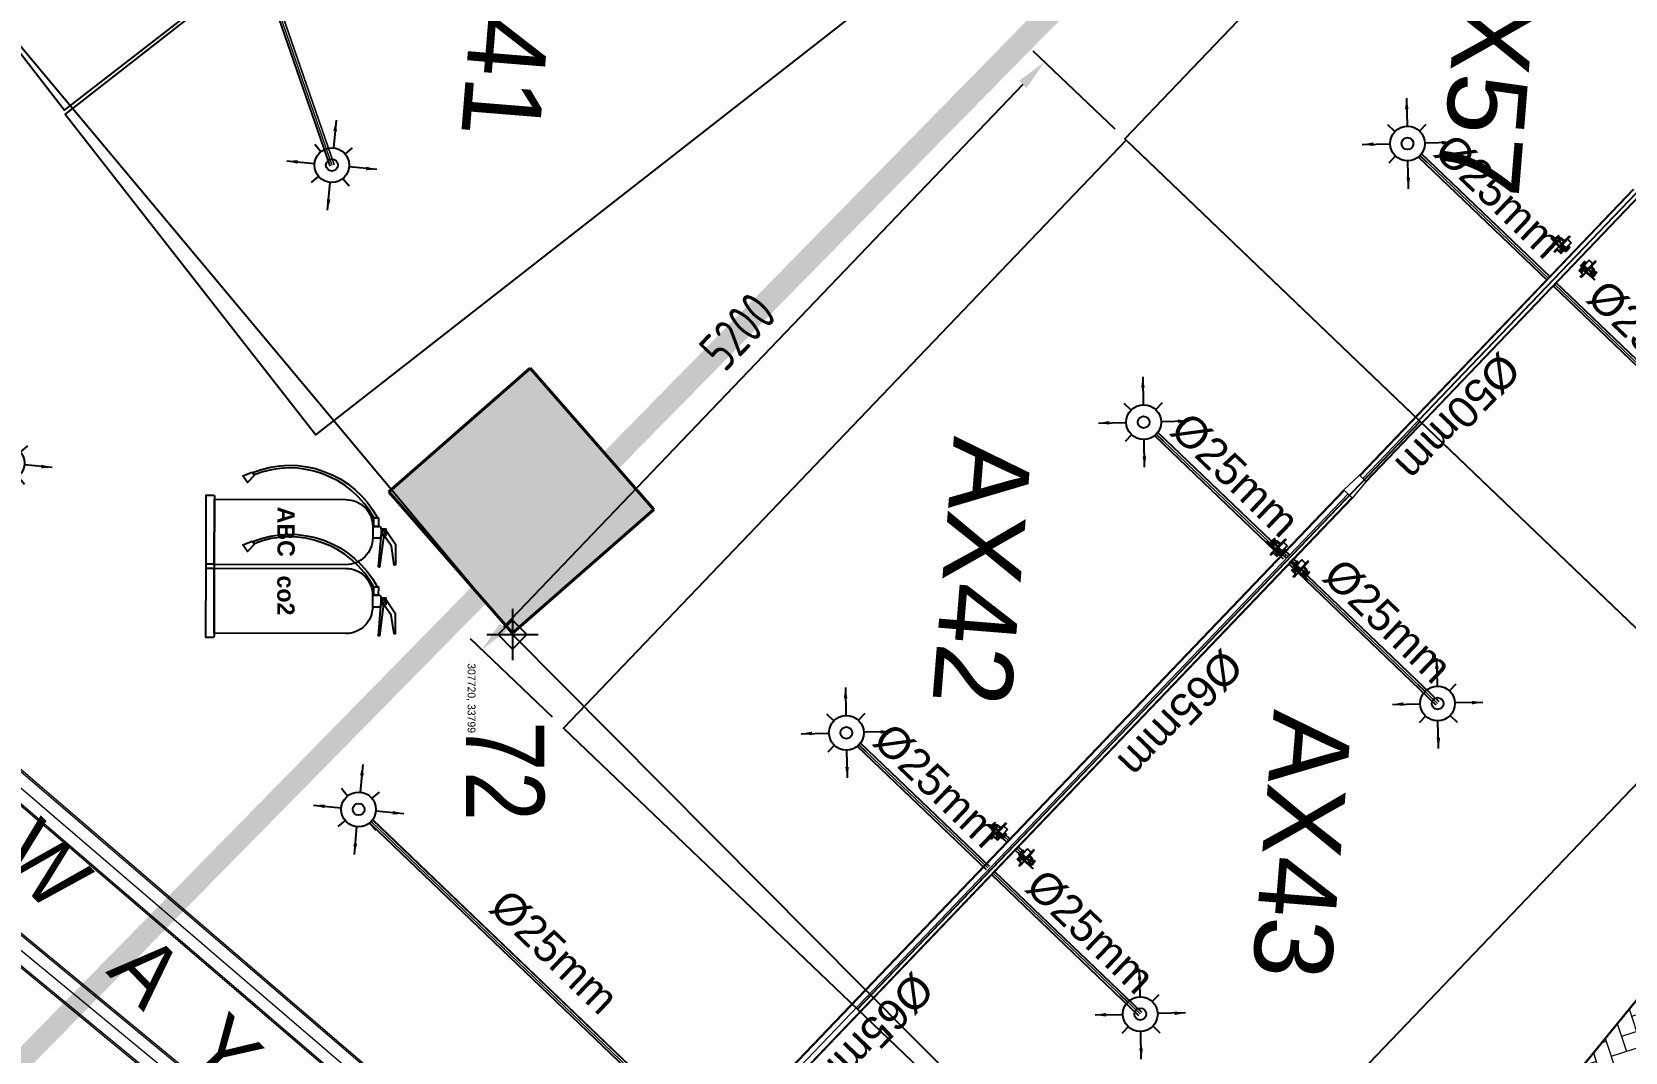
# Model space of a CAD drawing. Header units: inches. Extents: x 257070 to 799932, y -17980 to 269260.
# Drawn here: x 304649 to 314830, y 31130 to 37651 of the extents above; entities that cross this region are included whole.
import ezdxf

# ---------------------------------------------------------------- set-up
doc = ezdxf.new("R2010")
doc.units = ezdxf.units.IN
doc.header["$MEASUREMENT"] = 0
doc.header["$PDMODE"] = 99
doc.header["$PDSIZE"] = 100
doc.layers.add('0-AES-F-HYDRANT PIPE', color=7, linetype='Continuous', lineweight=15, true_color=0xf57247)
for name, color, linetype in [('0-AES-F-SPRINKLER', 10, 'Continuous'), ('0-F-AES-FIRE EXTINGUISHER', 1, 'Continuous'), ('2 wheeler barrier', 170, 'Continuous'), ('basement1_AP$0$A-_ROAD----_E-_-', 2, 'Continuous'), ('DSP_TREE CO-ORDINATES', 206, 'Continuous'), ('RETAIL', 40, 'Continuous')]:
    doc.layers.add(name, color=color, linetype=linetype)
for name, color, linetype, lineweight in [('0-AES-F-SPRINKLER PIPE', 10, 'Continuous', 15), ('07--DIM-2', 2, 'Continuous', 25), ('E--CONCRETE-4', 4, 'Continuous', 40), ('E--CONCRETE-SHADE', 253, 'Continuous', 20), ('F--BRICKWALL HATCH', 252, 'Continuous', 20), ('F--BRICKWALL-3', 252, 'Continuous', 30), ('M--TILING-2', 252, 'Continuous', 18), ('TEXT', 7, 'Continuous', 0)]:
    doc.layers.add(name, color=color, linetype=linetype, lineweight=lineweight)
doc.layers.add('A', color=7, linetype='Continuous', true_color=0x469d8b)
doc.layers.add('C', color=7, linetype='Continuous', true_color=0xb5b5b5)
doc.styles.add('CG', font='GOTHICB.TTF')
doc.styles.add('NS Standard', font='isocp.shx', dxfattribs={"width": 0.8})
doc.styles.get("Standard").update_dxf_attribs({"font": 'arial.ttf'})
doc.styles.add('TEXT style 175', font='GOTHIC.TTF')
doc.styles.add('TEXT style 200', font='ARIALN.TTF')
doc.styles.add('TEXT style 75', font='ARIALN.TTF')
doc.dimstyles.new('75', dxfattribs={"dimscale": 1.5, "dimtxt": 200, "dimasz": 113, "dimexe": 113, "dimexo": 0, "dimgap": 25, "dimtad": 0, "dimdec": 0, "dimrnd": 5, "dimzin": 0, "dimdsep": 46, "dimtxsty": 'TEXT style 75', "dimblk": 'ARCHTICK', "dimcen": 0.09, "dimdle": 113, "dimclrd": 8, "dimclre": 8, "dimclrt": 256, "dimadec": 0, "dimazin": 0, "dimtfac": 1, "dimtdec": 0, "dimtofl": 0, "dimtmove": 1, "dimatfit": 3, "dimldrblk": 'OPEN90', "dimfxl": 0, "dimtolj": 1, "dimtzin": 0, "dimarcsym": 0})
doc.dimstyles.new('ISO-25', dxfattribs={"dimtxt": 2.5, "dimasz": 2.5, "dimexe": 1.25, "dimexo": 0.625, "dimtad": 1, "dimtxsty": 'Standard', "dimcen": 2.5, "dimadec": 0, "dimazin": 0, "dimtfac": 1, "dimtmove": 0, "dimatfit": 3, "dimfxl": 1, "dimarcsym": 0})
doc.dimstyles.new('Ns Standard 1-100', dxfattribs={"dimscale": 100, "dimtxt": 2.5, "dimasz": 2, "dimexe": 1, "dimexo": 1, "dimgap": 1, "dimtad": 1, "dimtoh": 1, "dimdec": 0, "dimzin": 0, "dimdsep": 46, "dimtxsty": 'NS Standard', "dimcen": 1, "dimdle": 1, "dimclrt": 3, "dimadec": 0, "dimazin": 0, "dimtfac": 1, "dimtdec": 0, "dimtmove": 2, "dimatfit": 3, "dimfxl": 1, "dimtolj": 1, "dimtzin": 0, "dimlwd": -1, "dimlwe": -1, "dimarcsym": 0})

# ---------------------------------------------------------------- blocks, each defined once
blk = doc.blocks.new('axa parking')
at = {"layer": 'RETAIL', "color": 8}
blk.add_lwpolyline([(-98837, 1157627), (-96237, 1157627), (-96237, 1162827), (-98837, 1162827)], close=True, dxfattribs=at)
blk = doc.blocks.new('*D368')
at = {"layer": 'A', "color": 0, "ltscale": 1000, "transparency": 16777216}
for p, q in [((311571, 37028), (311048, 37528)), ((310982, 37315), (307663, 33847)), ((307975, 33271), (307453, 33772))]:
    blk.add_line(p, q, dxfattribs=at)
for points in [[(310958, 37338), (311006, 37292), (311120, 37459)], [(307639, 33870), (307687, 33824), (307525, 33703)]]:
    blk.add_solid(points, dxfattribs=at)
at = {"layer": 'DEFPOINTS', "color": 0, "ltscale": 1000, "transparency": 16777216}
for p in [(311643, 36959, 0), (307525, 33703), (308048, 33202, 0)]:
    blk.add_point(p, dxfattribs=at)
at = {"layer": 'A', "color": 3, "ltscale": 1000, "transparency": 16777216, "insert": (309160, 35737), "char_height": 250, "attachment_point": 5, "rotation": 46.2582, "style": 'NS Standard'}
blk.add_mtext('\\A1;5200', dxfattribs=at)
blk = doc.blocks.new('*U405')
at = {"layer": 'DSP_TREE CO-ORDINATES', "color": 162}
for p, q in [((0, -329), (0, 329)), ((-329, 0), (329, 0))]:
    blk.add_line(p, q, dxfattribs=at)
at = {"layer": 'DSP_TREE CO-ORDINATES', "color": 162, "ltscale": 3.5}
blk.add_lwpolyline([(-185, 0), (0, 185), (185, 0), (0, -184), (-185, 0)], dxfattribs=at)
at = {"layer": 'DEFPOINTS', "style": 'TEXT style 175'}
blk.add_attdef('CORDINATE', (367, -572), '', height=100, dxfattribs=at)
at = {"layer": 'DSP_TREE CO-ORDINATES', "color": 164, "style": 'TEXT style 200'}
blk.add_attdef('NO.', (1108, -594), '', height=1000, dxfattribs=at)
blk = doc.blocks.new('_ArchTick')
at = {"color": 0, "linetype": 'ByBlock', "const_width": 0.15}
blk.add_lwpolyline([(-0.5, -0.5), (0.5, 0.5)], dxfattribs=at)
blk = doc.blocks.new('*D530')
at = {"layer": '2 wheeler barrier', "color": 8, "lineweight": -2, "ltscale": 1000, "transparency": 16777216}
for p, q in [((289928, 33555), (289414, 33064)), ((289418, 33224), (300006, 22140)), ((311056, 10575), (300467, 21658)), ((311410, 11070), (310896, 10579))]:
    blk.add_line(p, q, dxfattribs=at)
at = {"layer": 'DEFPOINTS', "color": 0, "ltscale": 1000, "transparency": 16777216}
for p in [(289928, 33555, 0), (289496, 33142), (311410, 11070, 0)]:
    blk.add_point(p, dxfattribs=at)
at = {"layer": '2 wheeler barrier', "color": 8, "lineweight": -2, "ltscale": 1000, "transparency": 16777216, "xscale": 113, "yscale": 113, "zscale": 113}
for p, rotation in [((289496, 33142), 133.6929898347378), ((310978, 10657), 313.6929898347378)]:
    blk.add_blockref('_ArchTick', p, dxfattribs=dict(at, rotation=rotation))
at = {"layer": '2 wheeler barrier', "ltscale": 1000, "transparency": 16777216, "insert": (300237, 21899), "char_height": 200, "attachment_point": 5, "rotation": 313.693, "style": 'TEXT style 75'}
blk.add_mtext('\\A1;31100', dxfattribs=at)
blk = doc.blocks.new('_Open90')
at = {"color": 0, "linetype": 'ByBlock', "lineweight": -2}
for p, q in [((0, 0), (-1, 0)), ((-0.5, 0.5), (0, 0)), ((0, 0), (-0.5, -0.5))]:
    blk.add_line(p, q, dxfattribs=at)
blk = doc.blocks.new('A$C3CA070F1')
at = {"layer": '0-AES-F-SPRINKLER'}
h = blk.add_hatch(dxfattribs=at)
h.set_pattern_fill('ANSI31', color=3, scale=0.196883, angle=-34.2335, style=0)
h.set_pattern_definition([(100.766483, (49937.1607, 174049.7081), (1.474466316, 0.280375668), [])])
edge = h.paths.add_edge_path()
edge.add_line((-1, 85), (-1, 84))
edge.add_line((-1, 84), (-6, 84))
edge.add_ellipse((-7, 82), major_axis=(-1.42, -0.27), ratio=1, start_angle=257, end_angle=315)
edge.add_line((-8, 83), (-15, 72))
edge.add_ellipse((-12, 70), major_axis=(-4.25, -0.81), ratio=1, start_angle=-45, end_angle=45)
edge.add_line((-14, 66), (14, 47))
edge.add_line((14, 47), (13, 46))
edge.add_line((13, 46), (-15, 65))
edge.add_ellipse((-12, 70), major_axis=(-5.52, -1.05), ratio=1, start_angle=-45, end_angle=45, ccw=False)
edge.add_line((-16, 73), (-9, 84))
edge.add_ellipse((-7, 82), major_axis=(-2.69, -0.51), ratio=1, start_angle=257, end_angle=315, ccw=False)
edge.add_line((-6, 85), (-1, 85))
h = blk.add_hatch(dxfattribs=at)
h.set_pattern_fill('ANSI31', color=3, scale=0.196883, angle=-124.2335, style=0)
h.set_pattern_definition([(190.766483, (49937.1607, 174049.7081), (-0.280375668, 1.474466316), [])])
edge = h.paths.add_edge_path()
edge.add_line((-1, 54), (7, 48))
edge.add_line((7, 48), (8, 49))
edge.add_line((8, 49), (0, 55))
edge.add_ellipse((-2, 52), major_axis=(-0.69, 3.63), ratio=1, start_angle=315, end_angle=405)
edge.add_line((-6, 54), (-14, 41))
edge.add_ellipse((-11, 39), major_axis=(-0.69, 3.63), ratio=1, start_angle=45, end_angle=135)
edge.add_line((-13, 36), (-9, 33))
edge.add_ellipse((-10, 32), major_axis=(-0.27, 1.42), ratio=1, start_angle=225, end_angle=315, ccw=False)
edge.add_line((-9, 31), (-10, 30))
edge.add_line((-10, 30), (-8, 29))
edge.add_line((-8, 29), (-7, 30))
edge.add_ellipse((-10, 32), major_axis=(-3.3, -0.63), ratio=1, start_angle=135, end_angle=225)
edge.add_line((-8, 35), (-12, 38))
edge.add_ellipse((-11, 39), major_axis=(-1.75, -0.33), ratio=1, start_angle=-45, end_angle=45, ccw=False)
edge.add_line((-13, 40), (-4, 53))
edge.add_ellipse((-2, 52), major_axis=(-1.75, -0.33), ratio=1, start_angle=225, end_angle=315, ccw=False)
at = {"layer": '0-AES-F-SPRINKLER', "color": 3}
for p, q in [((-98, 39), (-97, 43)), ((-98, 38), (-98, 39)), ((-98, 39), (-98, 39)), ((-98, 39), (-98, 39)), ((-98, 37), (-98, 38)), ((-98, 38), (-98, 38)), ((-98, 38), (-98, 38)), ((-98, 38), (-98, 38)), ((-98, 38), (-98, 38)), ((-98, 38), (-98, 38)), ((-98, 38), (-98, 38)), ((-98, 38), (-98, 38)), ((-98, 38), (-98, 38)), ((-98, 38), (-98, 38)), ((-96, 37), (-98, 37)), ((-98, 37), (-98, 37)), ((-98, 37), (-98, 37)), ((-98, 37), (-98, 37)), ((-98, 37), (-98, 37)), ((-98, 37), (-98, 37)), ((-98, 37), (-98, 37)), ((-98, 37), (-98, 37)), ((-98, 37), (-98, 37)), ((-98, 37), (-98, 37)), ((-98, 37), (-98, 37)), ((-98, 37), (-98, 37)), ((-98, 37), (-98, 37)), ((-98, 37), (-98, 37)), ((-98, 37), (-98, 37)), ((-98, 37), (-98, 37)), ((-98, 37), (-98, 37)), ((-97, 37), (-98, 37)), ((-98, 37), (-98, 37)), ((-98, 37), (-98, 37)), ((-98, 37), (-98, 37)), ((-98, 37), (-98, 37)), ((-98, 37), (-98, 37)), ((-98, 37), (-98, 37)), ((-98, 37), (-98, 37)), ((-98, 37), (-98, 37)), ((-98, 37), (-98, 37)), ((-98, 37), (-98, 37)), ((-98, 37), (-98, 37)), ((-98, 37), (-98, 37)), ((-98, 37), (-98, 37)), ((-97, 45), (-79, 71)), ((-96, 40), (-97, 40)), ((-97, 40), (-97, 40)), ((-97, 40), (-97, 40)), ((-97, 40), (-97, 39)), ((-97, 39), (-97, 39)), ((-97, 39), (-97, 39)), ((-97, 39), (-97, 39)), ((-97, 39), (-97, 39)), ((-97, 39), (-97, 39)), ((-97, 39), (-97, 39)), ((-97, 39), (-97, 39)), ((-97, 39), (-97, 38)), ((-97, 38), (-97, 38)), ((-97, 38), (-97, 38)), ((-97, 38), (-97, 38)), ((-97, 38), (-97, 38)), ((-97, 38), (-97, 38)), ((-97, 38), (-97, 38)), ((-97, 38), (-97, 38)), ((-97, 38), (-97, 38)), ((-97, 38), (-97, 38)), ((-97, 38), (-97, 38)), ((-97, 38), (-97, 37)), ((-97, 37), (-97, 37)), ((-97, 37), (-97, 37)), ((-97, 37), (-97, 37)), ((-95, 46), (-96, 42)), ((-96, 42), (-96, 42)), ((-96, 42), (-96, 41)), ((-96, 41), (-96, 41)), ((-96, 41), (-96, 41)), ((-96, 41), (-96, 41)), ((-96, 41), (-96, 41)), ((-96, 41), (-96, 41)), ((-96, 41), (-96, 41)), ((-96, 41), (-96, 41)), ((-96, 41), (-96, 41)), ((-96, 41), (-96, 40)), ((-96, 40), (-96, 40)), ((-96, 40), (-96, 40)), ((-96, 40), (-96, 40)), ((-96, 40), (-96, 40)), ((-95, 37), (-96, 37)), ((-96, 37), (-96, 37)), ((-96, 37), (-96, 37)), ((-96, 37), (-96, 37)), ((-96, 37), (-96, 37)), ((-94, 38), (-95, 38)), ((-95, 38), (-95, 38)), ((-95, 38), (-95, 38)), ((-95, 38), (-95, 38)), ((-95, 38), (-95, 38)), ((-95, 38), (-95, 38)), ((-95, 38), (-95, 38)), ((-95, 38), (-95, 38)), ((-95, 38), (-95, 38)), ((-95, 38), (-95, 37)), ((-95, 37), (-95, 37)), ((-95, 37), (-95, 37)), ((-95, 37), (-95, 37)), ((-95, 37), (-95, 37)), ((-95, 37), (-95, 37)), ((-95, 37), (-95, 37)), ((-95, 37), (-95, 37)), ((-95, 37), (-95, 37)), ((-95, 37), (-95, 37)), ((-95, 37), (-95, 37)), ((-95, 37), (-95, 37)), ((-95, 37), (-95, 37)), ((-95, 37), (-95, 37)), ((-95, 37), (-95, 37)), ((-95, 37), (-95, 37)), ((-95, 37), (-95, 37)), ((-94, 88), (-93, 90)), ((-72, 73), (-94, 88)), ((-94, 43), (-94, 48)), ((-93, 43), (-94, 43)), ((-94, 43), (-94, 43)), ((-94, 43), (-94, 43)), ((-94, 43), (-94, 43)), ((-94, 43), (-94, 43)), ((-94, 43), (-94, 41)), ((-94, 43), (-94, 43)), ((-94, 43), (-94, 43)), ((-94, 43), (-94, 43)), ((-94, 43), (-94, 43)), ((-94, 43), (-94, 43)), ((-94, 43), (-94, 43)), ((-94, 43), (-94, 43)), ((-94, 43), (-94, 43)), ((-94, 43), (-94, 43)), ((-94, 43), (-94, 43)), ((-94, 43), (-94, 43)), ((-94, 41), (-94, 41)), ((-94, 41), (-94, 41)), ((-94, 41), (-94, 41)), ((-94, 41), (-94, 41)), ((-94, 41), (-94, 41)), ((-94, 41), (-94, 41)), ((-94, 41), (-94, 41)), ((-94, 41), (-94, 40)), ((-94, 40), (-94, 40)), ((-94, 40), (-94, 40)), ((-94, 40), (-94, 40)), ((-94, 40), (-94, 40)), ((-94, 40), (-94, 40)), ((-94, 40), (-94, 40)), ((-94, 40), (-94, 40)), ((-94, 40), (-94, 39)), ((-94, 39), (-94, 39)), ((-94, 39), (-94, 39)), ((-94, 39), (-94, 39)), ((-94, 39), (-94, 39)), ((-94, 39), (-94, 39)), ((-94, 39), (-94, 39)), ((-94, 39), (-94, 39)), ((-94, 39), (-94, 38)), ((-93, 90), (-59, 67)), ((-93, 47), (-93, 49)), ((-91, 47), (-93, 43)), ((-93, 46), (-93, 47)), ((-92, 46), (-93, 46)), ((-93, 46), (-93, 46)), ((-93, 46), (-93, 46)), ((-93, 46), (-93, 46)), ((-93, 46), (-93, 46)), ((-93, 46), (-93, 46)), ((-93, 46), (-93, 46)), ((-93, 46), (-93, 46)), ((-93, 46), (-93, 46)), ((-93, 46), (-93, 46)), ((-93, 46), (-93, 46)), ((-93, 46), (-93, 46)), ((-93, 46), (-93, 46)), ((-93, 46), (-93, 46)), ((-93, 46), (-93, 46)), ((-93, 46), (-93, 46)), ((-93, 46), (-93, 46)), ((-93, 46), (-93, 46)), ((-93, 46), (-93, 46)), ((-93, 46), (-93, 46)), ((-91, 42), (-93, 43)), ((-93, 43), (-93, 43)), ((-93, 43), (-93, 43)), ((-93, 43), (-93, 43)), ((-93, 43), (-93, 43)), ((-93, 43), (-93, 43)), ((-93, 43), (-93, 43)), ((-93, 43), (-93, 43)), ((-93, 43), (-93, 43)), ((-93, 43), (-93, 43)), ((-93, 43), (-93, 43)), ((-93, 43), (-93, 43)), ((-93, 43), (-93, 43)), ((-93, 43), (-93, 43)), ((-93, 43), (-93, 43)), ((-93, 43), (-93, 43)), ((-93, 43), (-93, 43)), ((-93, 43), (-93, 43)), ((-93, 43), (-93, 43)), ((-93, 43), (-93, 43)), ((-93, 43), (-93, 43)), ((-93, 43), (-93, 43)), ((-93, 43), (-93, 43)), ((-85, 66), (-92, 55)), ((-90, 50), (-92, 46)), ((-92, 46), (-92, 46)), ((-92, 46), (-92, 46)), ((-92, 46), (-92, 46)), ((-92, 46), (-92, 46)), ((-92, 46), (-92, 46)), ((-90, 47), (-91, 47)), ((-90, 43), (-91, 42)), ((-91, 42), (-91, 42)), ((-91, 42), (-91, 42)), ((-91, 42), (-91, 42)), ((-91, 42), (-91, 42)), ((-91, 42), (-91, 42)), ((-91, 42), (-91, 42)), ((-91, 42), (-91, 42)), ((-91, 42), (-91, 42)), ((-91, 42), (-91, 42)), ((-91, 42), (-91, 42)), ((-91, 42), (-91, 42)), ((-91, 42), (-91, 42)), ((-91, 42), (-91, 42)), ((-91, 42), (-91, 42)), ((-91, 42), (-91, 42)), ((-88, 57), (-90, 49)), ((-89, 54), (-90, 51)), ((-90, 50), (-90, 50)), ((-88, 47), (-90, 43)), ((-90, 47), (-88, 47)), ((-90, 43), (-90, 43)), ((-90, 43), (-90, 43)), ((-90, 43), (-90, 43)), ((-89, 55), (-89, 55)), ((-88, 46), (-88, 47)), ((-87, 59), (-87, 59)), ((-87, 59), (-87, 59)), ((-86, 57), (-87, 49)), ((-87, 49), (-83, 28)), ((-85, 58), (-85, 58)), ((-77, 43), (-85, 49)), ((-83, 28), (-60, 9)), ((-77, 70), (-82, 63)), ((-80, 66), (-82, 67)), ((-45, 31), (-81, -23)), ((-78, 63), (-80, 65)), ((-79, 71), (-77, 70)), ((-71, 26), (-79, 31)), ((-57, 13), (-79, 28)), ((-70, 64), (-78, 63)), ((-78, -29), (-40, 27)), ((-69, 55), (-75, 59)), ((-66, 54), (-74, 42)), ((-74, 42), (-71, 26)), ((-73, 44), (-71, 43)), ((-69, 47), (-72, 43)), ((-71, 43), (-70, 43)), ((-71, 26), (-55, 15)), ((-70, 43), (-66, 49)), ((-66, 50), (-68, 52)), ((-61, 65), (-67, 69)), ((-62, 66), (-67, 65)), ((-50, 57), (-66, 54)), ((-66, 49), (-66, 50)), ((-47, 28), (-63, 40)), ((-59, 67), (-61, 65)), ((-57, 67), (-60, 66)), ((-60, 44), (-42, 32)), ((-50, 57), (-58, 62)), ((-19, 46), (-57, 67)), ((-17, 37), (-55, 63)), ((-29, 42), (-50, 57)), ((-13, 9), (-45, 31)), ((-36, 42), (-44, 30)), ((-43, 33), (-35, 46)), ((-39, -30), (-13, 9)), ((-37, 25), (-28, 38)), ((-35, 41), (-36, 42)), ((-32, 32), (-35, 39)), ((-30, 52), (-16, 73)), ((-29, 20), (-17, 37)), ((-28, 38), (-26, 40)), ((-21, 32), (-28, 37)), ((-23, 16), (-12, 33)), ((-1, 26), (-23, -9)), ((-22, 15), (-12, 31)), ((-9, 32), (-21, 14)), ((2, 24), (-20, -11)), ((-20, -8), (-1, 22)), ((-17, 37), (-19, 46)), ((-19, 13), (-10, 29)), ((-7, 30), (-18, 12)), ((-17, 37), (-17, 37)), ((4, 22), (-17, -13)), ((-17, -10), (1, 20)), ((-16, 73), (-9, 84)), ((-16, 11), (-7, 27)), ((-8, 83), (-15, 72)), ((13, 46), (-15, 65)), ((-4, 28), (-15, 10)), ((-1, 84), (-14, 66)), ((-14, 66), (14, 47)), ((-6, 54), (-14, 41)), ((-12, 33), (-14, 33)), ((-14, -15), (7, 20)), ((-14, -12), (4, 18)), ((-13, 40), (-4, 53)), ((-13, 36), (-9, 33)), ((-13, 9), (-4, 24)), ((-2, 34), (-12, 41)), ((-8, 35), (-12, 38)), ((-12, 31), (-12, 33)), ((-9, 32), (-12, 31)), ((7, 16), (-11, -13)), ((-10, 29), (-9, 32)), ((-9, 31), (-10, 30)), ((-7, 30), (-10, 29)), ((-10, 30), (-8, 29)), ((9, 17), (-10, -14)), ((-9, -13), (9, 13)), ((-8, 29), (-7, 30)), ((8, 49), (-7, 27)), ((-7, 27), (-7, 30)), ((-4, 28), (-7, 27)), ((-6, 85), (-1, 85)), ((-1, 84), (-6, 84)), ((5, 44), (-5, 51)), ((-4, 24), (-4, 28)), ((-1, 26), (-4, 24)), ((-1, 85), (-1, 84)), ((-1, 54), (7, 48)), ((13, 46), (-1, 25)), ((-1, 22), (-1, 26)), ((2, 24), (-1, 22)), ((8, 49), (0, 55)), ((1, 20), (2, 24)), ((4, 22), (1, 20)), ((4, 18), (4, 22)), ((7, 20), (4, 18)), ((7, 48), (8, 49)), ((7, 16), (7, 20)), ((9, 17), (7, 16)), ((9, 15), (9, 17)), ((14, 47), (13, 46)), ((-82, -25), (-80, -30)), ((-80, -30), (-78, -29)), ((-66, -11), (-39, -30)), ((-23, -7), (-23, -9)), ((-23, -9), (-20, -8)), ((-20, -8), (-20, -11)), ((-20, -11), (-17, -10)), ((-17, -10), (-17, -13)), ((-17, -13), (-14, -12)), ((-14, -12), (-14, -15)), ((-14, -15), (-11, -13)), ((-11, -13), (-11, -14)), ((-11, -14), (-11, -14))]:
    blk.add_line(p, q, dxfattribs=at)
for centre, major_axis, start_param, end_param in [((-95, 43), (-0.41, 2.13), 0.784914, 1.034983), ((-95, 43), (-2.74, -0.52), -0.560204, -0.324923), ((-93, 46), (-0.51, 2.68), 0.787914, 1.247507), ((-93, 48), (-1.75, -0.33), -0.775969, -0.160442), ((-91, 54), (-0.29, 1.52), 0.785398, 2.356194), ((-92, 49), (-0.33, 1.74), 0.791774, 1.412986), ((-89, 55), (-0.103, 0.54), 0.916881, 1.969618), ((-93, 51), (-3.09, -0.59), 2.526084, 2.789089), ((-95, 50), (-5.72, -1.09), 2.374727, 2.798549), ((-91, 55), (-0.33, 1.74), 4.197625, 4.773282), ((-84, 57), (-3.79, -0.72), -0.784768, -0.363877), ((-93, 50), (-5.72, -1.09), 2.377207, 2.798549), ((-80, 54), (-1.57, 8.26), 0.010205, 0.785398), ((-84, 56), (-0.35, 1.85), 0.785501, 1.132999), ((-83, 65), (-1.52, -0.29), 3.926991, 5.497787), ((-80, 54), (-5.9, -1.12), 4.155645, 5.497787), ((-80, 54), (-8.26, -1.57), 4.155621, 4.722594), ((-75, 68), (-8.26, -1.57), 1.014052, 3.151797), ((-75, 63), (-2.79, -0.53), -0.113999, 0.093951), ((-75, 68), (-1.12, 5.9), 2.584882, 5.497787), ((-75, 46), (-0.53, 2.79), 2.356194, 3.926991), ((-75, 68), (-1.57, 8.26), 4.722594, 5.497787), ((-70, 53), (-2.79, -0.53), 2.356194, 3.926991), ((-65, 44), (-3.72, -0.71), -0.403281, 1.321745), ((-65, 44), (-0.71, 3.72), 4.96144, 6.686466), ((-65, 37), (-0.56, 2.96), 5.497794, 6.034125), ((-59, 47), (-2.96, -0.56), 0.24906, 0.785391), ((-60, 60), (-2.83, -0.54), 3.926991, 4.712389), ((-33, 40), (-0.45, 2.36), 0.803442, 1.867502), ((-30, 39), (-2.79, -0.53), 2.356194, 3.926991), ((-24, 39), (-0.53, 2.79), 5.497787, 7.068583), ((-12, 70), (-5.52, -1.05), -0.785398, 0.785398), ((-15, 35), (-0.54, 2.83), 0.785398, 3.403392), ((-12, 70), (-4.25, -0.81), -0.785398, 0.785398), ((-11, 39), (-0.69, 3.63), 0.785398, 2.356194), ((-11, 39), (-1.75, -0.33), -0.785398, 0.785398), ((-7, 82), (-2.69, -0.51), 4.485496, 5.497787), ((-10, 32), (-0.27, 1.42), 3.926991, 5.497787), ((-7, 82), (-1.42, -0.27), 4.485496, 5.497787), ((-10, 32), (-3.3, -0.63), 2.356194, 3.926991), ((-2, 52), (-0.69, 3.63), 5.497787, 7.068583), ((-2, 52), (-1.75, -0.33), 3.926991, 5.497787), ((6, 14), (-0.54, 2.83), 3.926991, 4.712389), ((-79, -24), (-0.51, 2.69), 0.785398, 1.797689), ((-11, -11), (-2.83, -0.54), 1.570796, 2.356194)]:
    blk.add_ellipse(centre, major_axis=major_axis, ratio=1, start_param=start_param, end_param=end_param, dxfattribs=at)
at = {"layer": '0-AES-F-SPRINKLER', "color": 3, "extrusion": (0, 0, -1)}
for centre, major_axis, start_param, end_param in [((-86, 47), (-0.53, 2.79), -0.113999, 0.785398), ((-77, 34), (-0.54, 2.83), 3.926991, 4.712389)]:
    blk.add_ellipse(centre, major_axis=major_axis, ratio=1, start_param=start_param, end_param=end_param, dxfattribs=at)
blk = doc.blocks.new('A$C38B57D14')
at = {"color": 1}
for points in [[(311.4, 851.3), (370.1, 851.3), (370.1, 882.4, 0.414214), (356.4, 896.2), (325.1, 896.2, 0.414214), (311.4, 882.4)], [(311.4, 851.3), (370.1, 851.3, -0.414214), (507.3, 714.2), (507.3, 41.9), (174.3, 41.9), (174.3, 714.2, -0.414214)], [(161, 41.9), (520.6, 41.9, -0.414214), (528.6, 33.8), (528.6, 0), (152.9, 0), (152.9, 33.8, -0.414214)]]:
    blk.add_lwpolyline(points, format="xyb", close=True, dxfattribs=at)
for points in [[(331, 896.2), (325.1, 903.8), (325.1, 915.6), (402.4, 967.6), (507.6, 967.6), (508.4, 961.7), (412.4, 947.3), (356.4, 908.4), (344.9, 896.2), (331, 896.2)], [(356.4, 908.4), (518.9, 886.4), (518.2, 881.3), (344.9, 896.2)]]:
    blk.add_lwpolyline(points, dxfattribs=at)
for points in [[(325.1, 896.2), (356.4, 896.2), (356.4, 920.5), (325.1, 920.5)], [(311.4, 882.4), (269.9, 882.4), (269.9, 855.8), (311.4, 855.8)], [(34.7, 235), (51.3, 246.7), (89, 211), (54.8, 187.1)]]:
    blk.add_lwpolyline(points, close=True, dxfattribs=at)
blk.add_lwpolyline([(269.9, 858.3, 0.380099), (48.4, 244.6), (37.2, 236.7, -0.385151), (269.9, 876.8)], format="xyb", dxfattribs=at)
blk.add_circle((340.8, 908.4), 7.79, dxfattribs=at)
at = {"color": 7, "style": 'CG'}
blk.add_text('ABC', height=88.5, dxfattribs=at).set_placement((211.4, 364.3))
blk = doc.blocks.new('A$C1C2B0A82')
at = {"color": 1}
for points in [[(389, 1064), (463, 1064), (463, 1103, 0.414214), (446, 1120), (407, 1120, 0.414214), (389, 1103)], [(389, 1064), (463, 1064, -0.414214), (634, 893), (634, 52), (218, 52), (218, 893, -0.414214)], [(201, 52), (651, 52, -0.414214), (661, 42), (661, 0), (191, 0), (191, 42, -0.414214)]]:
    blk.add_lwpolyline(points, format="xyb", close=True, dxfattribs=at)
for points in [[(414, 1120), (407, 1130), (407, 1145), (503, 1209), (635, 1209), (636, 1202), (516, 1184), (446, 1135), (431, 1120), (414, 1120)], [(446, 1135), (649, 1108), (648, 1102), (431, 1120)]]:
    blk.add_lwpolyline(points, dxfattribs=at)
for points in [[(407, 1120), (446, 1120), (446, 1151), (407, 1151)], [(389, 1103), (338, 1103), (338, 1070), (389, 1070)], [(44, 294), (64, 308), (111, 264), (69, 234)]]:
    blk.add_lwpolyline(points, close=True, dxfattribs=at)
blk.add_lwpolyline([(338, 1073, 0.380099), (61, 306), (47, 296, -0.385151), (338, 1096)], format="xyb", dxfattribs=at)
blk.add_circle((426, 1135), 9.74, dxfattribs=at)
at = {"color": 7, "style": 'CG'}
blk.add_text('co2', height=110.6, dxfattribs=at).set_placement((264, 455))
blk = doc.blocks.new('*U603')
at = {"layer": '0-AES-F-SPRINKLER'}
for p, q in [((171672, 56809), (171672, 56871)), ((171562, 56699), (171500, 56699)), ((171783, 56699), (171845, 56699)), ((171672, 56588), (171672, 56526))]:
    blk.add_line(p, q, dxfattribs=at)
for radius in [111, 37.8]:
    blk.add_circle((171672, 56699), radius, dxfattribs=at)
at = {"layer": '0-AES-F-SPRINKLER PIPE'}
for points, override in [([(171468, 56903), (171594, 56777)], {"dimasz": 70, "dimtad": 0, "dimfxl": 13, "dimarcsym": 1}), ([(171877, 56903), (171751, 56777)], {"dimasz": 70, "dimtad": 0, "dimfxl": 13, "dimarcsym": 1}), ([(171468, 56494), (171594, 56620)], {"dimasz": 70, "dimtad": 0, "dimfxl": 13, "dimarcsym": 1}), ([(171877, 56494), (171751, 56620)], {"dimasz": 70, "dimgap": 0.625, "dimtad": 0, "dimfxl": 13, "dimarcsym": 1})]:
    blk.add_leader(points, dimstyle='ISO-25', override=override, dxfattribs=at)

msp = doc.modelspace()

# ---------------------------------------------------------------- hatches: boundary and pattern name
at = {"layer": 'E--CONCRETE-SHADE', "ltscale": 3.5}
h = msp.add_hatch(color=8, dxfattribs=at)
h.dxf.hatch_style = 1
h.paths.add_polyline_path([(307832.4, 35501.9), (306929.5, 34711.4), (307719.9, 33808.5), (308622.8, 34599)])
at = {"layer": 'F--BRICKWALL HATCH', "ltscale": 0.1}
h = msp.add_hatch(dxfattribs=at)
h.set_pattern_fill('AR-HBONE', color=8, angle=153, style=0)
h.set_pattern_definition([(198, (8796.36, -685026.5), (-65.231215, -128.023469), [304.8, -101.6]), (288, (8699.73, -685057.9), (-65.231215, -128.023469), [304.8, -101.6])])
h.paths.add_polyline_path([(321469.7, 33975.2), (321615, 34153.5), (318896.7, 36367.4), (318816.7, 36269.2), (318995.1, 36124), (318929.8, 36043.8)])
h.paths.add_polyline_path([(320846, 32845.2), (320667.7, 32990.5), (317226.6, 28765.2), (317404.9, 28620)])
h.paths.add_polyline_path([(318363.6, 35348.6), (318185.2, 35493.9), (314006.2, 30362.7), (314184.5, 30217.4)])

# ---------------------------------------------------------------- linework, layer by layer
at = {"layer": '0-AES-F-HYDRANT PIPE', "ltscale": 1000, "elevation": 0}
for points in [[(298560, 199254.3), (306299.3, 191518.5), (303674.8, 186661.1), (303021.5, 184651.6), (302364.1, 181786.7), (300921.7, 172158.6), (299819.3, 165298.1), (300856.5, 157327.4), (304596.1, 129961.1), (302217.5, 112260.5), (301274.8, 108098.1), (289067.5, 74311.6), (287809.7, 71124.6), (293812.1, 51998.3), (294251.5, 50437.6), (302069.9, 35087.4), (313354.7, 25414.2), (316460.8, 29119.1)], [(298513.6, 199173.1), (306187.8, 191502.2), (303591.5, 186696.8), (302934.4, 184675.7), (302275.3, 181803.5), (300832.5, 172172.5), (299728, 165299.5), (300767, 157315.5), (304505, 129961), (302128.5, 112276.5), (301188, 108123.5), (288983, 74343.5), (287714, 71128), (293725.5, 51972.5), (294167, 50404.5), (301997.5, 35030.5), (313365.2, 25286.2), (316530, 29061.1)], [(298555.3, 199244.9), (306286.9, 191516.7), (303665.6, 186665), (303011.8, 184654.3), (302354.2, 181788.6), (300911.8, 172160.2), (299809.1, 165298.3), (300846.6, 157326.1), (304586, 129961.1), (302207.6, 112262.3), (301265.2, 108100.9), (289058.1, 74315.1), (287799.1, 71124.9), (293802.5, 51995.4), (294242.1, 50433.9), (302061.8, 35081.1), (313355.9, 25400), (316468.5, 29112.6)]]:
    msp.add_lwpolyline(points, dxfattribs=at)
for points in [[(298474.8, 199091.3), (306082.6, 191486.8), (303512.8, 186730.5), (302852.1, 184698.5), (302191.5, 181819.4), (300748.2, 172185.6), (299641.8, 165300.8), (300682.5, 157304.2), (304419, 129960.9), (302044.5, 112291.6), (301106, 108147.5), (288903.2, 74373.6), (287630.1, 71147.7, 0.1716515), (287628.9, 71114.4), (293643.8, 51948.2), (294087.2, 50373.3), (301929.2, 34976.8), (313375.2, 25165.4), (316595.3, 29006.3)], [(298479.3, 199101), (306095, 191488.6), (303522, 186726.5), (302861.8, 184695.8), (302201.3, 181817.5), (300758.2, 172184), (299652, 165300.6), (300692.4, 157305.6), (304429.1, 129960.9), (302054.4, 112289.8), (301115.7, 108144.7), (288912.6, 74370.1), (287639.4, 71144, 0.1716515), (287638.5, 71117.4), (293653.4, 51951), (294096.6, 50377), (301937.2, 34983.1), (313374, 25179.6), (316587.7, 29012.7)]]:
    msp.add_lwpolyline(points, format="xyb", dxfattribs=at)
at = {"layer": '0-AES-F-SPRINKLER', "color": 7, "const_width": 100}
msp.add_lwpolyline([(321947.7, 64154.5), (320194.8, 69380), (306624.2, 64255), (277183.8, 53136.7), (275607, 28195.2), (286480.9, 13609.8), (286969.4, 13130.9), (314703.6, 41422), (322260.6, 34233.9), (333044, 30733.9), (338666.9, 32692.4), (340694.2, 37298.5), (338918.2, 41957.2), (336792.7, 47939.3), (330607.7, 67045.1)], close=True, dxfattribs=at)
at = {"layer": '0-AES-F-SPRINKLER', "color": 7, "const_width": 100, "elevation": 0}
msp.add_lwpolyline([(314747.9, 41385.7), (291263.5, 17511.2), (286969.4, 13130.9), (300396.1, 2861.1), (315324.3, 1588.2), (342936.4, 958.3), (343530, 11881.2), (333044, 30733.9), (322260.6, 34233.9), (320141.6, 36257.7)], close=True, dxfattribs=at)
at = {"layer": '0-AES-F-SPRINKLER PIPE', "ltscale": 1000, "elevation": 0}
for points in [[(289126.3, 192085.8), (288892.4, 189012.2), (299939.2, 183952.1), (296721.1, 166590), (300367.4, 141377.4), (302186.3, 130501.8), (300655.7, 116050.1), (295462.4, 98048.7), (289389.9, 81684.3), (287942.3, 76540.8), (287213.4, 74309), (286528.6, 71911.2), (293470.3, 49877.4), (301142.3, 34501.9), (313279.8, 24504.4)], [(289136.3, 192085), (288902.9, 189018.4), (299950.5, 183957.9), (296731.2, 166589.8), (300377.3, 141379), (302196.4, 130502.1), (300665.5, 116048.2), (295471.9, 98045.6), (289399.4, 81681.2), (287951.9, 76537.9), (287222.9, 74306.1), (286539, 71911.3), (293479.6, 49881.2), (301150.3, 34508.3), (313286.2, 24512.2)], [(289211, 192079.3), (288981.7, 189064.8), (300034.9, 184001.7), (296807.2, 166588.3), (300451.4, 141390.5), (302272.1, 130504.4), (300739.4, 116033.7), (295543.2, 98022.1), (289470.8, 81658), (288023.6, 76516.1), (287294.6, 74284.1), (286617.3, 71912.4), (293549.3, 49909.4), (301210.2, 34556), (313333.5, 24570.3)], [(289285.8, 192073.6), (289060.4, 189111.2), (300119.3, 184045.6), (296883.2, 166586.8), (300525.5, 141402.1), (302347.8, 130506.7), (300813.3, 116019.3), (295614.5, 97998.6), (289542.1, 81634.7), (288095.4, 76494.2), (287366.4, 74262.2), (286695.6, 71913.4), (293619.1, 49937.5), (301270.2, 34603.8), (313380.9, 24628.5)], [(289295.8, 192072.9), (289070.9, 189117.4), (300130.5, 184051.4), (296893.4, 166586.6), (300535.4, 141403.6), (302357.8, 130507), (300823.1, 116017.3), (295624, 97995.5), (289551.6, 81631.6), (288105, 76491.3), (287375.9, 74259.2), (286706.1, 71913.6), (293628.4, 49941.3), (301278.2, 34610.2), (313387.2, 24636.3)], [(305452.7, 39972.8), (306551.5, 36793.7)], [(305455.5, 39973.8), (306554.3, 36794.7)], [(305467.3, 39977.8), (306566.1, 36798.8)], [(305479.2, 39981.9), (306578, 36802.9)], [(305482, 39982.9), (306580.8, 36803.9)], [(313519.8, 36861), (314342.8, 36073.4)], [(313527.9, 36870.5), (314351.5, 36082.5)], [(313529.7, 36873), (314353.5, 36084.6)], [(313508.3, 36850.6), (314332.1, 36062.2)], [(313510.6, 36852.5), (314334.2, 36064.4)], [(314882.6, 36646), (313132.9, 34817.5)], [(314886.3, 36642.6), (313136.5, 34814.1)], [(314904.3, 36625.3), (313154.6, 34796.8)], [(314922.4, 36608), (313172.7, 34779.5)], [(314926, 36604.5), (313176.3, 34776.1)], [(314386.1, 36049.3), (315326.8, 35149.1)], [(314388.2, 36051.4), (315328.9, 35151.3)], [(314366.8, 36029.1), (315307.5, 35128.9)], [(314368.9, 36031.2), (315309.5, 35131.1)], [(314377.5, 36040.3), (315318.2, 35140.1)], [(311822.3, 35070), (312646.1, 34281.6)], [(311824.6, 35071.9), (312648.2, 34283.8)], [(311833.8, 35080.4), (312656.8, 34292.8)], [(311841.9, 35090), (312665.5, 34301.9)], [(311843.7, 35092.4), (312667.6, 34304)], [(313031.8, 34724.1), (307247.3, 28679.4)], [(313036.1, 34720), (307252, 28675.6)], [(313059.6, 34697.5), (307277.3, 28655)], [(313083.1, 34675.1), (307302.6, 28634.4)], [(313087.4, 34670.9), (307307.2, 28630.6)], [(312680.7, 34248.4), (313621.4, 33348.2)], [(312682.8, 34250.5), (313623.5, 33350.4)], [(312691.4, 34259.6), (313632.1, 33359.4)], [(312700.1, 34268.6), (313640.8, 33368.4)], [(312702.2, 34270.8), (313642.8, 33370.6)], [(309933.9, 33095.2), (310756.9, 32307.6)], [(309942, 33104.8), (310765.6, 32316.7)], [(309943.8, 33107.2), (310767.6, 32318.8)], [(309922.4, 33084.8), (310746.2, 32296.4)], [(309924.7, 33086.7), (310748.3, 32298.6)], [(306805.6, 32594), (308991.6, 30502.1)], [(306807.9, 32595.9), (308993.7, 30504.3)], [(306817.1, 32604.4), (309002.3, 30513.3)], [(306825.2, 32614), (309011, 30522.4)], [(306827, 32616.4), (309013.1, 30524.5)], [(310800.2, 32283.4), (311740.8, 31383.2)], [(310802.2, 32285.6), (311742.9, 31385.4)], [(310780.8, 32263.2), (311721.5, 31363)], [(310782.9, 32265.3), (311723.6, 31365.2)], [(310791.5, 32274.4), (311732.2, 31374.2)]]:
    msp.add_lwpolyline(points, dxfattribs=at)
msp.add_lwpolyline([(313031.8, 34724.1), (313087.4, 34670.9), (313176.3, 34776.1), (313132.9, 34817.5)], close=True, dxfattribs=at)
at = {"layer": '0-AES-F-SPRINKLER PIPE', "color": 3, "ltscale": 1000, "elevation": 0}
for points in [[(312638.9, 34311.3), (312663.9, 34287.4)], [(312641, 34313.5), (312665.9, 34289.6)], [(312649.6, 34322.5), (312674.6, 34298.6)], [(312658.2, 34331.5), (312683.2, 34307.6)], [(312660.3, 34333.7), (312685.3, 34309.8)], [(312686.1, 34266.1), (312711.1, 34242.2)], [(312688.2, 34268.3), (312713.1, 34244.4)], [(312696.8, 34277.3), (312721.8, 34253.4)], [(312705.4, 34286.4), (312730.4, 34262.5)], [(312707.5, 34288.5), (312732.5, 34264.6)], [(310851.9, 32496.8), (310876.9, 32472.9)], [(310854, 32499), (310879, 32475.1)], [(310862.6, 32508), (310887.6, 32484.1)], [(310871.3, 32517.1), (310896.3, 32493.1)], [(310873.4, 32519.2), (310898.3, 32495.3)], [(310932.5, 32419.7), (310957.5, 32395.8)], [(310934.6, 32421.8), (310959.6, 32397.9)], [(310943.3, 32430.9), (310968.2, 32407)], [(310951.9, 32439.9), (310976.9, 32416)], [(310954, 32442.1), (310979, 32418.2)]]:
    msp.add_lwpolyline(points, dxfattribs=at)
at = {"layer": '07--DIM-2', "color": 8, "ltscale": 1000, "elevation": 0}
msp.add_lwpolyline([(307719.9, 33799.3), (302554, 39975.1)], dxfattribs=at)
at = {"layer": 'basement1_AP$0$A-_ROAD----_E-_-', "color": 8}
msp.add_line((315436.1, 26037.3, 0), (307719.9, 33799.3, 0), dxfattribs=at)
msp.add_arc((345889.7, 67744.4, 0), 40674, 212.51792, 237.9052, dxfattribs=at)
at = {"layer": 'E--CONCRETE-4', "color": 8, "ltscale": 10}
for p, q in [((307832.4, 35501.9, 0), (306929.5, 34711.4, 0)), ((308622.8, 34599, 0), (307832.4, 35501.9, 0)), ((306929.5, 34711.4, 0), (307719.9, 33808.5, 0)), ((307719.9, 33808.5, 0), (308622.8, 34599, 0))]:
    msp.add_line(p, q, dxfattribs=at)
at = {"layer": 'F--BRICKWALL-3', "color": 8}
msp.add_line((318896.7, 36367.4, 0), (314006.2, 30362.6, 0), dxfattribs=at)

# ---------------------------------------------------------------- block references
at = {"color": 51, "extrusion": (9.9939e-06, -2.15854e-08, 1), "rotation": 269.8762478749685}
msp.add_blockref('A$C1C2B0A82', (305762.9, 34441.5, 3.1), dxfattribs=at)
at = {"layer": '0-AES-F-SPRINKLER', "color": 7}
for p, rotation in [((476667.6, -40797.7, 0), 136.2574861800641), ((153473.9, 132970, 0), 309.5864122270814), ((474981.6, -42578.3, 0), 136.2574861800641), ((151399.3, 131065.2, 0), 309.5864122270814), ((476860, -44376, 0), 136.2574861800641), ((473081.7, -44563.5, 0), 136.2574861800641), ((153644.7, 128852.3, 0), 309.5864122270814), ((474960.1, -46361.2, 0), 136.2574861800641)]:
    msp.add_blockref('*U603', p, dxfattribs=dict(at, rotation=rotation))
at = {"layer": '0-AES-F-SPRINKLER', "ltscale": 1000, "xscale": -1, "rotation": 102.023360347761}
for p in [(314464.2, 36258.9, 0), (312649.6, 34322.5, 0), (310862.6, 32508, 0)]:
    msp.add_blockref('A$C3CA070F1', p, dxfattribs=at)
at = {"layer": '0-AES-F-SPRINKLER', "ltscale": 1000, "rotation": 170.4917356502016}
for p in [(314557.6, 36169.5, 0), (312721.8, 34253.4, 0), (310968.3, 32406.9, 0)]:
    msp.add_blockref('A$C3CA070F1', p, dxfattribs=at)
at = {"layer": '0-F-AES-FIRE EXTINGUISHER', "color": 7, "extrusion": (9.9939e-06, -2.15854e-08, 1), "xscale": 1.250000000000002, "yscale": 1.250000000000002, "zscale": 1.250000000000002, "rotation": 269.8762478749684}
msp.add_blockref('A$C38B57D14', (305763.9, 34881.7, 3.1), dxfattribs=at)
at = {"layer": 'DSP_TREE CO-ORDINATES', "color": 8, "ltscale": 1000, "xscale": 0.5, "yscale": 0.5, "zscale": 0.5, "rotation": 270}
msp.add_blockref('*U405', (307719.9, 33799.3, 0), dxfattribs=at).add_auto_attribs({'NO.': '72', 'CORDINATE': '307720, 33799'})
at = {"layer": 'M--TILING-2', "color": 8}
for p, rotation in [((1163896.2, 827080, 0), 127.7417576792924), ((1046106.7, 943597, 0), 136.2574864695469), ((1161707.2, 829112.3, 0), 128.0163559074986), ((1047932.8, 941841.6, 0), 136.2607865459028), ((1042509.2, 939840.6, 0), 136.2582186360787), ((1044387.6, 938042.9, 0), 136.2582186360787)]:
    msp.add_blockref('axa parking', p, dxfattribs=dict(at, rotation=rotation))

# ---------------------------------------------------------------- texts
at = {"layer": '0-AES-F-SPRINKLER PIPE', "color": 7, "linetype": 'Continuous', "lineweight": -3, "ltscale": 0.9, "char_height": 200, "width": 685.774, "attachment_point": 2}
for s, insert, rotation in [('%%C25mm', (314095.4, 36674.1, 0), 316.26119), ('%%C25mm', (315070.8, 35740.7, 0), 316.26119), ('%%C50mm', (313834.9, 35118.3, 0), 226.26119), ('%%C25mm', (312409.5, 34893.5, 0), 316.26119), ('%%C25mm', (313384.7, 33960.1, 0), 316.26119), ('%%C65mm', (312061.6, 33221.8, 0), 226.26119), ('%%C25mm', (310509.5, 32908.3, 0), 316.26119), ('%%C25mm', (311484.8, 31974.9, 0), 316.26119), ('%%C25mm', (308058.7, 31844.5, 0), 316.26119), ('%%C65mm', (310086.1, 31157.4, 0), 226.26119)]:
    msp.add_mtext(s, dxfattribs=dict(at, insert=insert, rotation=rotation))
at = {"layer": 'C', "color": 8}
for s, p in [('AX41', (307530.5, 38697.7, 0)), ('AX57', (313789.1, 38329.6, 0)), ('AX42', (310541.6, 35071.3, 0)), ('AX43', (312586.3, 33324.6, 0))]:
    msp.add_text(s, height=500, rotation=265.35069, dxfattribs=at).set_placement(p)
at = {"layer": 'TEXT', "color": 8, "ltscale": 1000, "insert": (302768.6, 34659), "char_height": 400, "attachment_point": 1, "rotation": 313.88874, "style": 'TEXT style 175'}
msp.add_mtext_dynamic_manual_height_columns('{\\T2;TWO WAY 6M WIDE DRIVE WAY}', width=23911.084, gutter_width=20, heights=[0], dxfattribs=at)

# ---------------------------------------------------------------- dimensions: what is measured, and where the dimension line sits
at = {"layer": '2 wheeler barrier', "color": 8, "ltscale": 1000}
dim = msp.add_aligned_dim(p1=(311410.4, 11070.1, 0), p2=(289928.3, 33555.4, 0), distance=598.5, dimstyle='75', override={"dimscale": 1}, dxfattribs=at)
dim.commit()
dim.dimension.update_dxf_attribs({"geometry": '*D530', "text_midpoint": (300236.6, 21899.3)})
at = {"layer": 'A', "color": 8, "ltscale": 1000}
dim = msp.add_aligned_dim(p1=(311643, 36958.9, 0), p2=(308047.6, 33202.1, 0), distance=-723.8, dimstyle='Ns Standard 1-100', override={"dimfxl": 0}, dxfattribs=at)
dim.commit()
dim.dimension.update_dxf_attribs({"geometry": '*D368', "text_midpoint": (309159.8, 35736.5, 0)})

doc.saveas('drawing.dxf')
